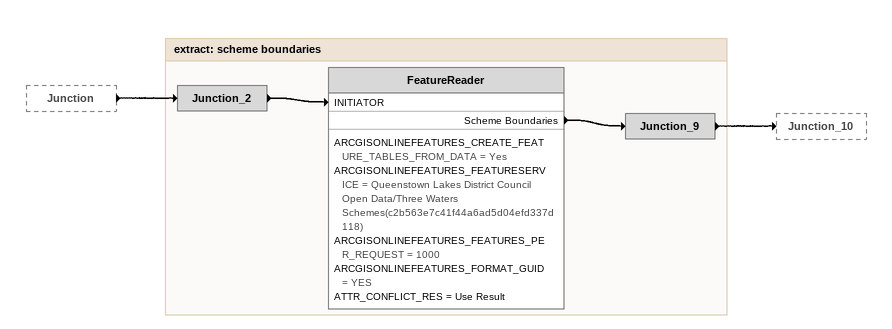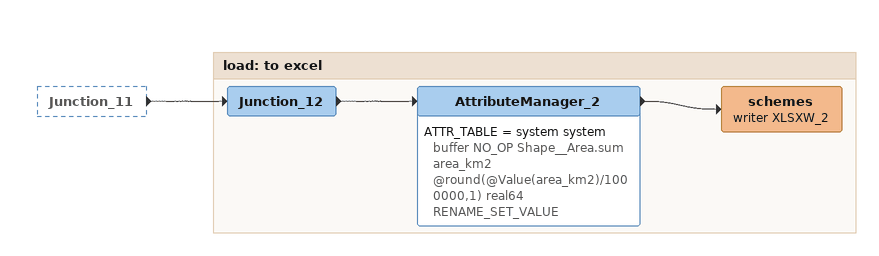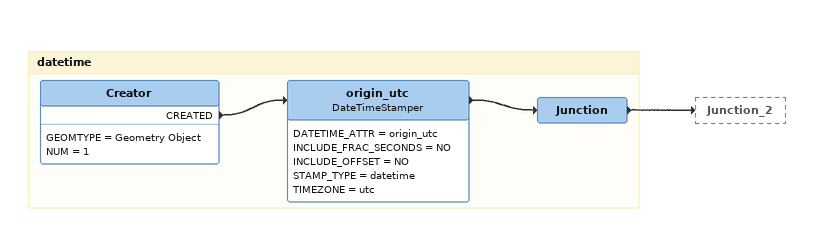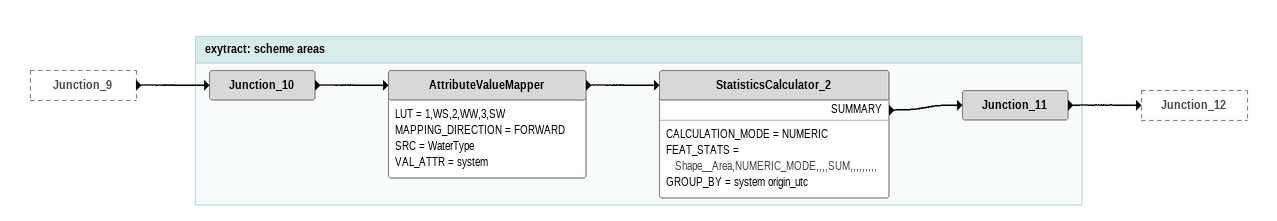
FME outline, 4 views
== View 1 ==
Junction [outside]
    -> Junction_2

Bookmark: extract: scheme boundaries
Junction_2
    -> FeatureReader [INITIATOR]
FeatureReader
    ARCGISONLINEFEATURES_CREATE_FEATURE_TABLES_FROM_DATA = Yes
    ARCGISONLINEFEATURES_FEATURESERVICE = Queenstown Lakes District Council Open Data/Three Waters Schemes(c2b563e7c41f44a6ad5d04efd337d118)
    ARCGISONLINEFEATURES_FEATURES_PER_REQUEST = 1000
    ARCGISONLINEFEATURES_FORMAT_GUID = YES
    ATTR_CONFLICT_RES = Use Result
    Scheme Boundaries -> Junction_9
Junction_9
    -> Junction_10

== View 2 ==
Junction_11 [outside]
    -> Junction_12

Bookmark: load: to excel
Junction_12
    -> AttributeManager_2
AttributeManager_2
    ATTR_TABLE = system system  buffer NO_OP Shape__Area.sum area_km2 @round(@Value(area_km2)/1000000,1) real64 RENAME_SET_VALUE
    -> schemes (writer XLSXW_2)
schemes (writer XLSXW_2)

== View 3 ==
Bookmark: datetime
Creator
    GEOMTYPE = Geometry Object
    NUM = 1
    CREATED -> origin_utc
origin_utc: DateTimeStamper
    DATETIME_ATTR = origin_utc
    INCLUDE_FRAC_SECONDS = NO
    INCLUDE_OFFSET = NO
    STAMP_TYPE = datetime
    TIMEZONE = utc
    -> Junction
Junction
    -> Junction_2

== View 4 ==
Junction_9 [outside]
    -> Junction_10

Bookmark: exytract: scheme areas
Junction_10
    -> AttributeValueMapper
AttributeValueMapper
    LUT = 1,WS,2,WW,3,SW
    MAPPING_DIRECTION = FORWARD
    SRC = WaterType
    VAL_ATTR = system
    -> StatisticsCalculator_2
StatisticsCalculator_2
    CALCULATION_MODE = NUMERIC
    FEAT_STATS = Shape__Area,NUMERIC_MODE,,,,SUM,,,,,,,,,
    GROUP_BY = system origin_utc
    SUMMARY -> Junction_11
Junction_11
    -> Junction_12
